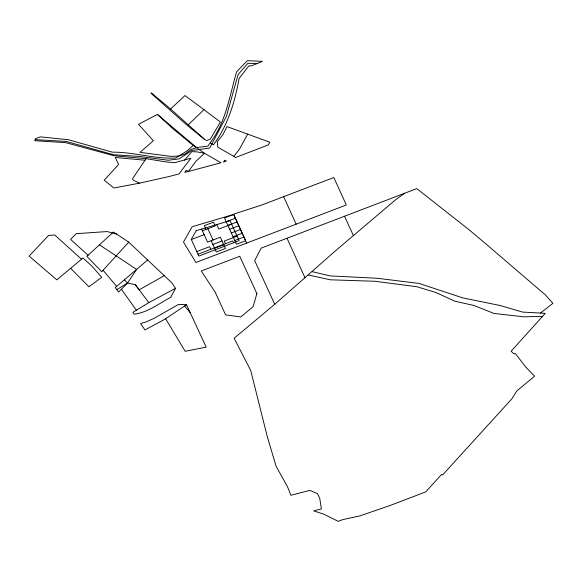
<?xml version="1.0" encoding="UTF-8"?>
<svg xmlns="http://www.w3.org/2000/svg" width="582" height="582" viewBox="0 0 582 582"><rect width="100%" height="100%" fill="white"/><g stroke="black" fill="none" stroke-linecap="round" stroke-linejoin="round"><path stroke-width="0.87" d="M184.552 160.268L191.805 151.669L196.607 151.815L204.573 153.299L196.09 161.112L188.321 171.508L186.058 170.33L184.807 172.439L220.978 162.778L204.573 153.299L193.26 145.427L186.96 150.949L175.524 158.042C154.295 159.039 133.671 151.953 112.355 152.171L68.356 139.716L40.354 136.872L35.509 138.632L34.789 140.706L65.679 142.655L114.174 155.787L146.075 158.668L166.008 161.92L174.745 162.684L190.867 158.209L179.038 173.931L168.787 176.586L139.513 183.155L113.89 187.993L104.193 180.216L118.553 164.51L115.352 157.482L145.027 160.225M175.538 288.316L170.73 297.322C158.908 303.549 147.835 312.476 134.166 314.215L132.856 312.301L148.796 302.647L175.538 288.316L171.843 282.823L128.724 242.127L113.425 232.014L86.878 256.356L101.69 271.729L128.724 242.127M247.75 133.991L239.377 149.341L233.76 156.311L217.806 147.181L217.232 141.637L222.841 134.784L227.009 126.6L269.728 142.19L268.462 144.845L235.455 157.54L233.76 156.311M99.406 244.811L136.625 269.408L115.272 287.559L118.597 292.062L127.516 283.041L136.625 269.408L147.581 259.979M146.075 158.668L132.427 178.929L133.649 180.355L139.513 183.155M210.218 142.779L213.463 144.86C227.795 125.341 234.953 102.054 239.071 78.497L248.82 65.912L251.65 65.802L262.446 61.365L247.386 60.666L236.554 71.87C229.635 95.972 225.881 122.016 210.408 142.51L207.978 146.104L196.607 147.581L190.707 149.639L185.105 154.048L178.972 156.02L170.861 156.376L139.986 152.353L153.379 140.728L138.516 124.293L157.431 114.414L196.607 147.581M188.233 124.861L203.926 109.642L220.418 122.024L210.262 139.12L206.756 140.56L204.551 139.382L187.135 125.312L151.08 93.331L151.218 92.8L170.562 108.98L204.551 139.382M170.562 108.98L185.025 95.564L203.926 109.642M540.511 313.058L545.261 313.371L511.134 351.23L513.841 353.754L515.303 353.507L525.932 367.249L534.596 376.241L516.758 390.966L511.956 398.743L442.611 474.934L441.673 474.323L425.74 491.885L390.369 505.38L360.018 515.863L342.682 519.624L338.222 521.334L323.708 514.153L313.618 510.843L321.388 508.959L319.744 498.338L317.503 493.718L309.93 490.371L290.935 495.267L287.523 486.821L276.086 466.218L267.291 436.646L250.726 370.508L234.131 338.237L274.719 304.299L336.396 249.991L395.92 199.51L404.701 193.231L416.799 188.612L469.012 229.73L486.05 244.033L545.523 295.052L552.9 303.338L540.511 313.058L522.491 312.068L500.505 305.586L462.988 297.948L419.127 283.456L377.332 278.276L330.038 275.897L312.192 271.656M70.626 268.309L82.935 258.008L91.541 265.683L101.719 277.316L88.937 286.759L70.626 268.309L56.832 279.84L29.1 256.095L48.604 235.426L54.708 234.997L81.509 259.201M186.531 304.728L164.859 319.249L144.991 329.95L140.553 323.577L145.755 322.021L153.386 318.71L178.579 304.393L186.531 304.728L206.166 347.141L185.171 351.288L165.623 318.732M116.822 289.661L127.516 283.041L135.322 284.671L139.178 289.807L164.342 275.613M202.405 230.821L215.202 225.925L213.492 222.164L204.326 225.671L206.043 229.432M226.194 221.72L235.361 218.214M227.911 225.474L237.07 221.968M191.318 239.558L204.151 234.648M231.614 224.143L218.81 229.039L216.78 224.579M229.621 229.235L238.787 225.729M231.33 232.996L240.497 229.49M212.888 244.469L222.048 240.963M233.047 236.75L242.207 233.251M196.796 251.591L209.629 246.681L210.83 249.314M237.092 236.176L224.296 241.072L225.496 243.713M197.996 254.218L232.771 240.933L233.608 242.767M214.598 248.223L223.764 244.716M234.757 240.512L243.923 237.005M246.681 243.065L233.564 214.183L262.169 204.857L333.828 177.51L346.312 204.995L195.93 262.475L183.483 242.076L192.118 226.733L233.68 214.445M404.701 193.231L261.173 248.128L254.683 260.598L274.719 304.299M257.659 63.562L247.917 63.3L238.133 74.532L226.369 116.415L209.716 148.046L191.704 150.52L179.169 158.864L168.234 160.239L139.578 156.456L113.57 154.739L66.188 141.426L35.16 139.629M542.148 316.826L539.398 316.397L523.851 316.841L493.834 313.407L474.061 305.492L454.964 301.243L436.005 292.55L416.945 286.737L374.837 281.266L330.183 279.797L308.373 274.98M116.72 234.095L107.095 231.563L76.242 233.673L70.575 239.413L88.108 255.229M193.26 145.427L172.483 128.367L157.431 114.414M124.315 279.746L127.516 283.041M184.538 305.979L190.198 312.658M103.043 270.237L116.64 286.38M135.322 284.671L148.796 302.647M121.398 289.232L136.355 310.184M344.537 216.249L353.427 235.717M287.013 238.242L305.055 277.89M207.905 228.719L213.041 239.995M211.179 240.708L216.315 251.984L225.474 248.478L220.338 237.201L207.541 242.097L201.612 229.068M283.645 196.658L296.129 224.165M256.888 293.648L253.083 306.729L240.81 316.935L225.598 314.869L215.144 292.091L201.241 270.979L239.762 256.284L256.888 293.648M196.207 230.668L191.267 239.442L198.84 256.065L239.129 240.65L230.028 220.665L196.207 230.668M224.696 160.334L223.444 162.102L226.34 161.003L224.696 160.334M233.651 214.452L224.485 217.959L236.467 244.273L245.633 240.766L233.651 214.452"/></g></svg>
